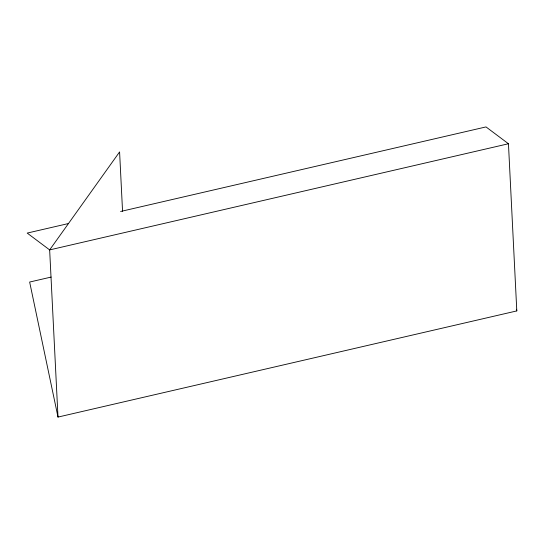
<?xml version="1.0" encoding="UTF-8"?>
<svg xmlns="http://www.w3.org/2000/svg" width="544" height="544" viewBox="0 0 544 544"><rect width="100%" height="100%" fill="white"/><g stroke="black" fill="none" stroke-linecap="round" stroke-linejoin="round"><path stroke-width="0.82" d="M68.53 223.523L27.2 233.084L49.654 249.907L508.45 143.752L516.8 310.916L58.004 417.078L29.648 282.044L51.143 277.073M120.612 211.473L485.996 126.922L508.45 143.752M516.453 309.257L516.8 310.916M122.556 211.324L119.592 151.919L49.654 249.907L58.004 417.078"/></g></svg>
